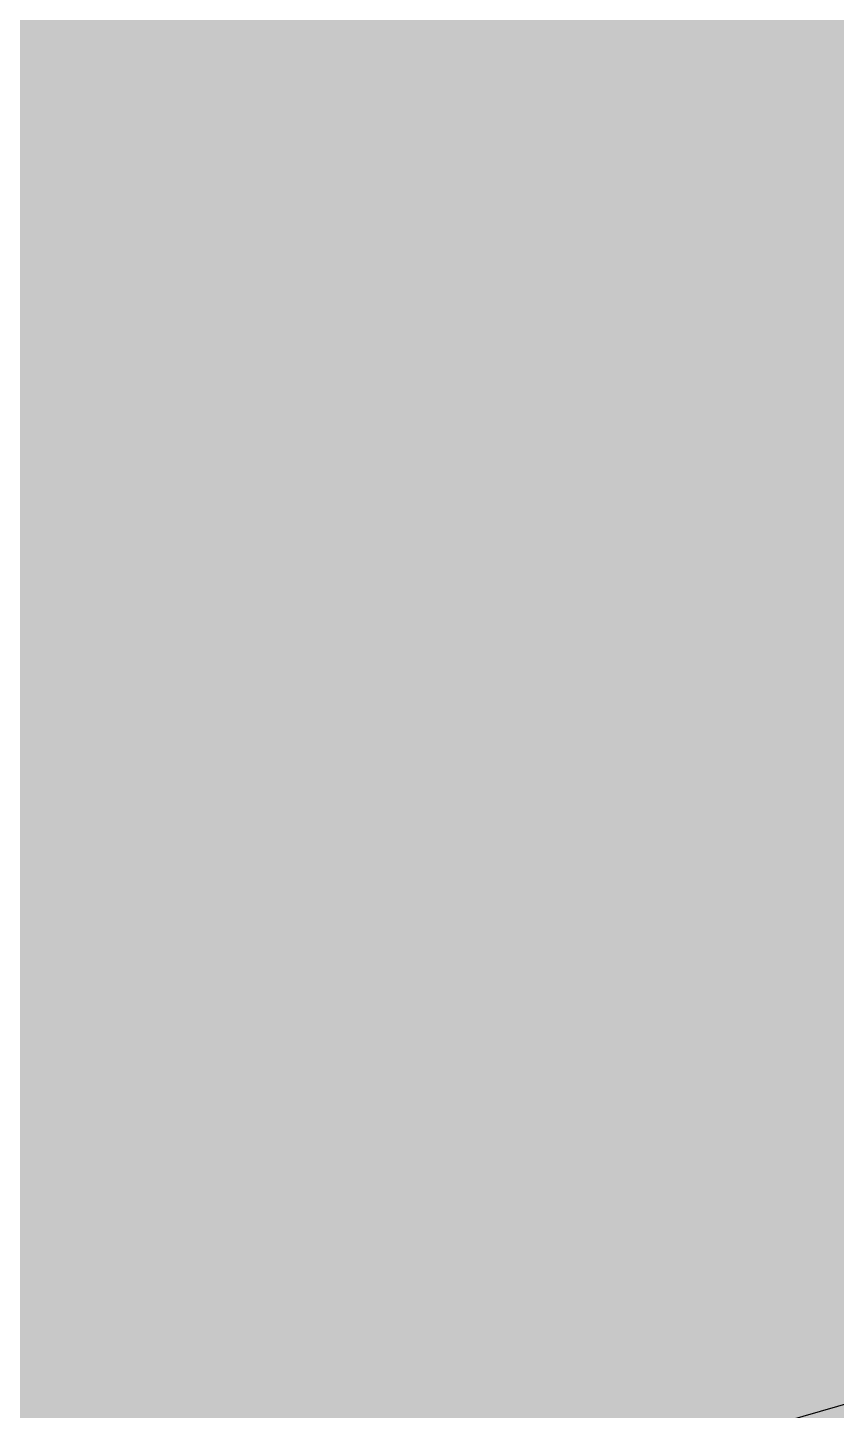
# Model space of a CAD drawing. Extents: x 0 to 1501, y 0 to 1722.
# Drawn here: x 101.741 to 104.166, y 1703.062 to 1707.207 of the extents above; entities that cross this region are included whole.
import ezdxf

# ---------------------------------------------------------------- set-up
doc = ezdxf.new("R2010")
doc.units = 0

msp = doc.modelspace()

# ---------------------------------------------------------------- hatches: boundary and pattern name
at = {"true_color": 0xf8f9fa}
msp.add_hatch(color=256, dxfattribs=at).paths.add_polyline_path([(0, 1722), (1280, 1722), (1280, 1002), (0, 1002)], flags=0)
at = {"true_color": 0xffffff}
msp.add_hatch(color=256, dxfattribs=at).paths.add_polyline_path([(0, 1722), (1280, 1722), (1280, 1656), (0, 1656)], flags=0)
at = {"true_color": 0x6b6b6b}
msp.add_hatch(color=256, dxfattribs=at).paths.add_polyline_path([(94.146, 1700.3565), (94.9163, 1700.4413), (95.7088, 1700.4823), (96.4974, 1700.5712), (97.2724, 1700.7411), (98.0312, 1700.9737), (98.7494, 1701.3093), (98.8096, 1701.8181), (98.5265, 1702.5104), (99.0612, 1703.0808), (99.7682, 1703.4392), (100.5293, 1703.6575), (101.2906, 1703.5297), (101.6914, 1702.8687), (101.9689, 1702.5444), (102.7481, 1702.6951), (103.5184, 1702.8864), (104.2811, 1703.1062), (105.0383, 1703.3441), (105.7942, 1703.5864), (106.5505, 1703.8274), (107.3082, 1704.064), (108.0499, 1704.2722), (108.2046, 1703.5797), (107.5882, 1703.0986), (106.8016, 1703.0807), (106.0175, 1702.9849), (105.4833, 1702.459), (105.4241, 1701.6703), (105.5027, 1700.8808), (105.6418, 1700.0994), (105.8179, 1699.3255), (106.0221, 1698.5585), (105.5691, 1698.2364), (104.7843, 1698.1175), (104.0017, 1697.9847), (103.2213, 1697.8398), (102.4432, 1697.6829), (101.6678, 1697.513), (100.8967, 1697.3252), (100.1478, 1697.0651), (99.596, 1696.5316), (99.9821, 1695.9328), (100.2288, 1695.221), (99.7417, 1694.6145), (99.041, 1694.2454), (98.2735, 1694.0501), (97.4844, 1693.9848), (96.7676, 1694.2961), (96.5765, 1695.0036), (97.0944, 1695.5894), (97.3238, 1696.2411), (96.6392, 1696.611), (95.8517, 1696.702), (95.0581, 1696.7005), (94.266, 1696.6508), (93.4765, 1696.5693), (92.6899, 1696.4628), (92.2011, 1696.7643), (92.1285, 1697.5526), (92.1757, 1698.3444), (92.3943, 1699.1053), (92.7239, 1699.8266), (93.3711, 1700.1913), (94.146, 1700.3565)], flags=0)

# ---------------------------------------------------------------- linework, layer by layer
msp.add_lwpolyline([(103.5184, 1702.8864), (104.2811, 1703.1062), (105.0383, 1703.3441), (105.7942, 1703.5864), (106.5505, 1703.8274), (107.3082, 1704.064), (108.0499, 1704.2722), (108.2046, 1703.5797), (107.5882, 1703.0986), (106.8016, 1703.0807), (106.0175, 1702.9849)], dxfattribs=at)

doc.saveas('drawing.dxf')
